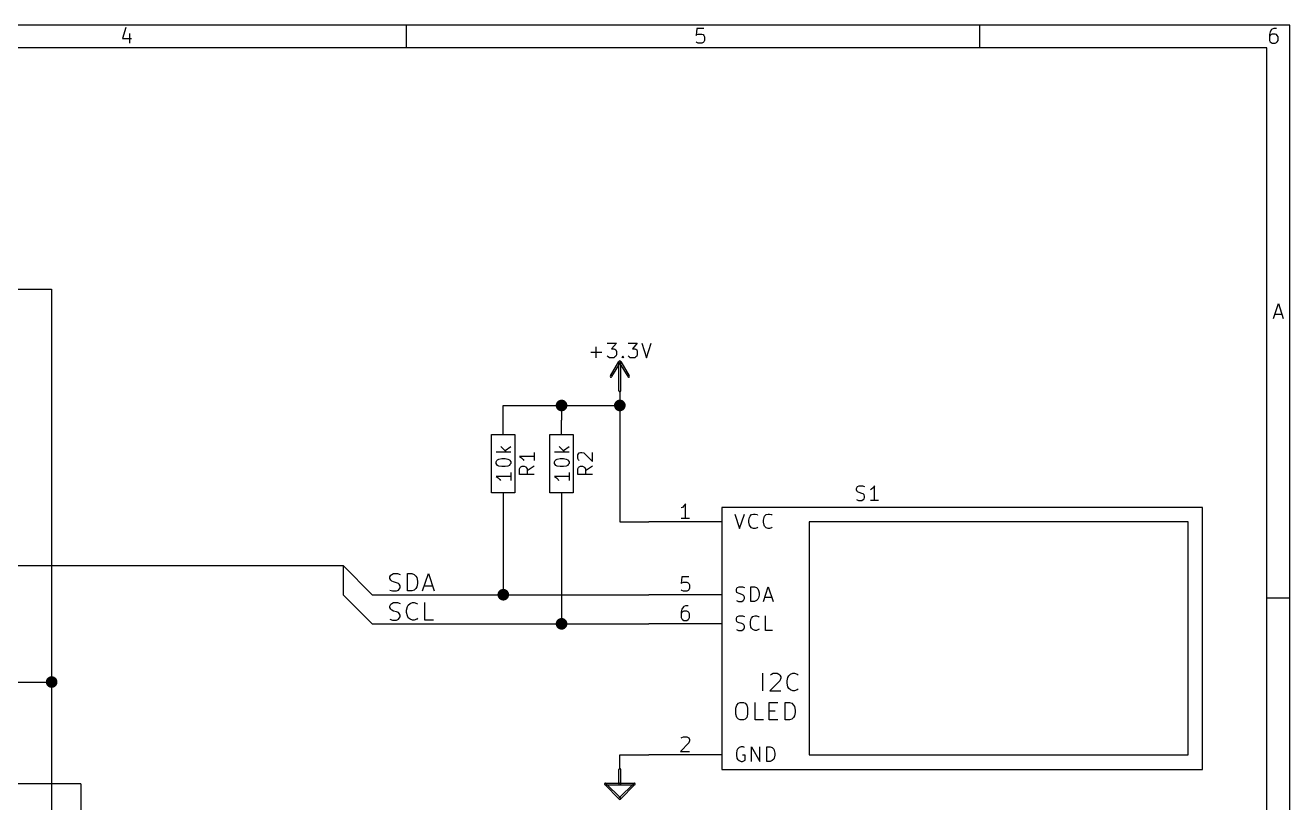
# Model space of a CAD drawing. Extents: x 10 to 287, y -200 to -10.
# Drawn here: x 176.8 to 287, y -77.8 to -10 of the extents above; entities that cross this region are included whole.
import ezdxf

# ---------------------------------------------------------------- set-up
doc = ezdxf.new("R2010")
doc.units = 0
doc.header["$MEASUREMENT"] = 0
doc.layers.add('BLACK', color=7, linetype='CONTINUOUS')
doc.layers.add('WHITE', color=7, linetype='CONTINUOUS')

msp = doc.modelspace()

# ---------------------------------------------------------------- linework, layer by layer
at = {"layer": 'Black'}
for p, q in [((286.995, -10.0076), (10.0076, -10.0076)), ((185.547, -10.2108), (185.242, -11.1506)), ((185.852, -10.7188), (185.852, -11.5824)), ((210.007, -11.9888), (210.007, -10.0076)), ((235.306, -10.287), (235.255, -10.8966)), ((235.255, -10.8966), (235.306, -10.8204)), ((235.915, -10.287), (235.306, -10.287)), ((235.306, -10.8204), (235.433, -10.7696)), ((235.433, -10.7696), (235.737, -10.7696)), ((235.737, -10.7696), (235.864, -10.8204)), ((235.864, -10.8204), (235.915, -10.8966)), ((235.915, -10.8966), (235.991, -11.0236)), ((259.994, -11.9888), (259.994, -10.0076)), ((285.293, -10.5918), (285.242, -10.8204)), ((285.242, -10.8204), (285.242, -11.3284)), ((285.293, -10.8966), (285.242, -11.0236)), ((285.42, -10.3886), (285.293, -10.5918)), ((285.369, -10.8204), (285.293, -10.8966)), ((285.471, -10.7696), (285.369, -10.8204)), ((285.471, -10.3378), (285.42, -10.3886)), ((285.598, -10.287), (285.471, -10.3378)), ((285.725, -10.7696), (285.471, -10.7696)), ((285.852, -10.287), (285.598, -10.287)), ((285.852, -10.8204), (285.725, -10.7696)), ((285.902, -10.8966), (285.852, -10.8204)), ((285.979, -11.0236), (285.902, -10.8966)), ((286.995, -200), (286.995, -10.0076)), ((285.013, -11.9888), (11.9888, -11.9888)), ((185.242, -11.1506), (186.03, -11.1506)), ((235.306, -11.5062), (235.255, -11.4554)), ((235.433, -11.5824), (235.306, -11.5062)), ((235.737, -11.5824), (235.433, -11.5824)), ((235.864, -11.5062), (235.737, -11.5824)), ((235.915, -11.4554), (235.864, -11.5062)), ((235.991, -11.3284), (235.915, -11.4554)), ((235.991, -11.0236), (235.991, -11.3284)), ((285.013, -198.018), (285.013, -11.9888)), ((285.242, -11.3284), (285.293, -11.4554)), ((285.293, -11.4554), (285.369, -11.5062)), ((285.369, -11.5062), (285.471, -11.5824)), ((285.471, -11.5824), (285.725, -11.5824)), ((285.725, -11.5824), (285.852, -11.5062)), ((285.852, -11.5062), (285.902, -11.4554)), ((285.902, -11.4554), (285.979, -11.3284)), ((285.979, -11.3284), (285.979, -11.0236)), ((165.1, -33.02), (179.07, -33.02)), ((179.07, -33.02), (179.07, -133.35)), ((285.572, -35.5854), (286.004, -34.29)), ((285.699, -35.2044), (286.309, -35.2044)), ((286.004, -34.29), (286.436, -35.5854)), ((226.06, -38.5318), (227.025, -38.5318)), ((226.543, -39.0144), (226.543, -38.0492)), ((227.508, -37.7444), (228.295, -37.7444)), ((228.295, -37.7444), (227.863, -38.227)), ((227.863, -38.227), (228.067, -38.227)), ((228.067, -38.227), (228.168, -38.2778)), ((228.168, -38.2778), (228.244, -38.3286)), ((228.244, -38.3286), (228.295, -38.4556)), ((228.295, -38.4556), (228.295, -38.7604)), ((229.337, -37.7444), (230.124, -37.7444)), ((230.124, -37.7444), (229.692, -38.227)), ((229.692, -38.227), (229.895, -38.227)), ((229.895, -38.227), (229.997, -38.2778)), ((229.997, -38.2778), (230.073, -38.3286)), ((230.073, -38.3286), (230.124, -38.4556)), ((230.124, -38.4556), (230.124, -38.7604)), ((230.505, -37.7444), (230.911, -39.0144)), ((230.911, -39.0144), (231.343, -37.7444)), ((227.584, -38.9382), (227.508, -38.8874)), ((227.686, -39.0144), (227.584, -38.9382)), ((228.067, -39.0144), (227.686, -39.0144)), ((227.787, -40.5892), (228.524, -39.3446)), ((227.914, -40.6654), (228.651, -39.4208)), ((228.168, -38.9382), (228.067, -39.0144)), ((228.244, -38.8874), (228.168, -38.9382)), ((228.295, -38.7604), (228.244, -38.8874)), ((228.524, -41.91), (228.524, -39.37)), ((228.549, -39.4208), (229.286, -40.6654)), ((228.676, -39.3446), (229.413, -40.5892)), ((228.676, -41.91), (228.676, -39.37)), ((228.803, -38.9382), (228.854, -38.8874)), ((228.854, -39.0144), (228.803, -38.9382)), ((228.854, -38.8874), (228.905, -38.9382)), ((228.854, -38.8874), (228.854, -39.0144)), ((228.905, -38.9382), (228.854, -39.0144)), ((229.413, -38.9382), (229.337, -38.8874)), ((229.514, -39.0144), (229.413, -38.9382)), ((229.895, -39.0144), (229.514, -39.0144)), ((229.997, -38.9382), (229.895, -39.0144)), ((230.073, -38.8874), (229.997, -38.9382)), ((230.124, -38.7604), (230.073, -38.8874)), ((228.6, -41.91), (228.6, -53.34)), ((218.44, -44.45), (218.44, -43.18)), ((218.44, -43.18), (228.6, -43.18)), ((223.52, -43.18), (223.52, -44.45)), ((218.44, -45.72), (218.44, -44.45)), ((223.52, -45.72), (223.52, -44.45)), ((217.424, -50.8), (217.424, -45.72)), ((217.424, -45.72), (219.456, -45.72)), ((219.456, -45.72), (219.456, -50.8)), ((222.504, -50.8), (222.504, -45.72)), ((222.504, -45.72), (224.536, -45.72)), ((224.536, -45.72), (224.536, -50.8)), ((219.1, -47.244), (217.83, -47.244)), ((218.237, -46.7614), (218.719, -47.244)), ((218.618, -47.117), (219.1, -46.7614)), ((224.18, -47.244), (222.91, -47.244)), ((223.317, -46.7614), (223.799, -47.244)), ((223.698, -47.117), (224.18, -46.7614)), ((217.83, -48.1076), (217.881, -47.9806)), ((217.83, -48.2346), (217.83, -48.1076)), ((217.881, -48.3362), (217.83, -48.2346)), ((217.881, -47.9806), (217.932, -47.9298)), ((217.932, -48.4124), (217.881, -48.3362)), ((217.932, -47.9298), (218.059, -47.8536)), ((218.059, -48.4632), (217.932, -48.4124)), ((218.059, -47.8536), (218.313, -47.8028)), ((218.313, -48.514), (218.059, -48.4632)), ((218.313, -47.8028), (218.618, -47.8028)), ((218.618, -47.8028), (218.846, -47.8536)), ((218.846, -48.4632), (218.618, -48.514)), ((218.846, -47.8536), (218.973, -47.9298)), ((218.973, -48.4124), (218.846, -48.4632)), ((218.973, -47.9298), (219.024, -47.9806)), ((219.024, -48.3362), (218.973, -48.4124)), ((219.024, -47.9806), (219.1, -48.1076)), ((219.1, -48.2346), (219.024, -48.3362)), ((219.1, -48.1076), (219.1, -48.2346)), ((222.91, -48.1076), (222.961, -47.9806)), ((222.91, -48.2346), (222.91, -48.1076)), ((222.961, -48.3362), (222.91, -48.2346)), ((222.961, -47.9806), (223.012, -47.9298)), ((223.012, -48.4124), (222.961, -48.3362)), ((223.012, -47.9298), (223.139, -47.8536)), ((223.139, -48.4632), (223.012, -48.4124)), ((223.139, -47.8536), (223.393, -47.8028)), ((223.393, -48.514), (223.139, -48.4632)), ((223.393, -47.8028), (223.698, -47.8028)), ((223.698, -47.8028), (223.926, -47.8536)), ((223.926, -48.4632), (223.698, -48.514)), ((223.926, -47.8536), (224.053, -47.9298)), ((224.053, -48.4124), (223.926, -48.4632)), ((224.053, -47.9298), (224.104, -47.9806)), ((224.104, -48.3362), (224.053, -48.4124)), ((224.104, -47.9806), (224.18, -48.1076)), ((224.18, -48.2346), (224.104, -48.3362)), ((224.18, -48.1076), (224.18, -48.2346)), ((219.1, -49.3776), (217.83, -49.3776)), ((217.83, -49.3776), (218.008, -49.5046)), ((218.008, -49.5046), (218.135, -49.6316)), ((218.618, -48.514), (218.313, -48.514)), ((219.1, -49.022), (219.1, -49.7332)), ((224.18, -49.3776), (222.91, -49.3776)), ((222.91, -49.3776), (223.088, -49.5046)), ((223.088, -49.5046), (223.215, -49.6316)), ((223.698, -48.514), (223.393, -48.514)), ((224.18, -49.022), (224.18, -49.7332)), ((218.135, -49.6316), (218.186, -49.7332)), ((223.215, -49.6316), (223.266, -49.7332)), ((219.456, -50.8), (217.424, -50.8)), ((218.44, -50.8), (218.44, -52.07)), ((224.536, -50.8), (222.504, -50.8)), ((223.52, -50.8), (223.52, -52.07)), ((234.315, -51.7652), (234.188, -51.943)), ((234.315, -53.0352), (234.315, -51.7652)), ((218.44, -52.07), (218.44, -59.69)), ((223.52, -52.07), (223.52, -62.23)), ((234.061, -52.07), (233.959, -52.1208)), ((234.188, -51.943), (234.061, -52.07)), ((237.49, -52.07), (237.49, -74.93)), ((279.4, -52.07), (237.49, -52.07)), ((279.4, -74.93), (279.4, -52.07)), ((228.6, -53.34), (231.14, -53.34)), ((237.49, -53.34), (231.14, -53.34)), ((234.671, -53.0352), (233.959, -53.0352)), ((278.13, -53.34), (245.11, -53.34)), ((245.11, -53.34), (245.11, -73.66)), ((278.13, -73.66), (278.13, -53.34)), ((165.1, -57.15), (204.47, -57.15)), ((204.47, -57.15), (207.01, -59.69)), ((204.47, -57.15), (204.47, -59.69)), ((234.01, -58.1152), (233.959, -58.6994)), ((234.62, -58.1152), (234.01, -58.1152)), ((233.959, -58.6994), (234.01, -58.6486)), ((234.01, -59.309), (233.959, -59.2582)), ((234.01, -58.6486), (234.137, -58.5978)), ((234.137, -59.3852), (234.01, -59.309)), ((234.137, -58.5978), (234.442, -58.5978)), ((234.442, -59.3852), (234.137, -59.3852)), ((234.442, -58.5978), (234.544, -58.6486)), ((234.544, -59.309), (234.442, -59.3852)), ((234.544, -58.6486), (234.62, -58.6994)), ((234.62, -59.2582), (234.544, -59.309)), ((234.62, -58.6994), (234.671, -58.8264)), ((234.671, -59.1312), (234.62, -59.2582)), ((234.671, -58.8264), (234.671, -59.1312)), ((204.47, -59.69), (207.01, -62.23)), ((207.01, -59.69), (231.14, -59.69)), ((237.49, -59.69), (231.14, -59.69)), ((286.995, -59.9948), (285.013, -59.9948)), ((234.01, -60.96), (233.959, -61.1886)), ((233.959, -61.1886), (233.959, -61.6712)), ((234.01, -61.2394), (233.959, -61.3664)), ((233.959, -61.6712), (234.01, -61.7982)), ((234.137, -60.7568), (234.01, -60.96)), ((234.061, -61.1886), (234.01, -61.2394)), ((234.188, -61.1378), (234.061, -61.1886)), ((234.188, -60.706), (234.137, -60.7568)), ((234.315, -60.6552), (234.188, -60.706)), ((234.442, -61.1378), (234.188, -61.1378)), ((234.544, -60.6552), (234.315, -60.6552)), ((234.544, -61.1886), (234.442, -61.1378)), ((234.62, -61.2394), (234.544, -61.1886)), ((234.671, -61.3664), (234.62, -61.2394)), ((234.62, -61.7982), (234.671, -61.6712)), ((234.671, -61.6712), (234.671, -61.3664)), ((207.01, -62.23), (231.14, -62.23)), ((237.49, -62.23), (231.14, -62.23)), ((234.01, -61.7982), (234.061, -61.849)), ((234.061, -61.849), (234.188, -61.9252)), ((234.188, -61.9252), (234.442, -61.9252)), ((234.442, -61.9252), (234.544, -61.849)), ((234.544, -61.849), (234.62, -61.7982)), ((241.071, -68.072), (241.071, -66.548)), ((242.545, -67.2084), (241.681, -68.072)), ((241.732, -66.7004), (241.808, -66.6242)), ((241.808, -66.6242), (241.96, -66.548)), ((241.96, -66.548), (242.316, -66.548)), ((242.316, -66.548), (242.468, -66.6242)), ((242.468, -66.6242), (242.545, -66.7004)), ((242.545, -66.7004), (242.621, -66.8528)), ((242.621, -66.9798), (242.545, -67.2084)), ((242.621, -66.8528), (242.621, -66.9798)), ((243.18, -67.2084), (243.256, -66.9036)), ((243.18, -67.4116), (243.18, -67.2084)), ((243.256, -66.9036), (243.332, -66.7766)), ((243.332, -66.7766), (243.484, -66.6242)), ((243.484, -66.6242), (243.688, -66.548)), ((243.688, -66.548), (243.84, -66.548)), ((243.84, -66.548), (244.069, -66.6242)), ((244.069, -66.6242), (244.145, -66.7004)), ((165.1, -67.31), (179.07, -67.31)), ((241.681, -68.072), (242.621, -68.072)), ((243.256, -67.7164), (243.18, -67.4116)), ((243.332, -67.8688), (243.256, -67.7164)), ((243.484, -67.9958), (243.332, -67.8688)), ((243.688, -68.072), (243.484, -67.9958)), ((243.84, -68.072), (243.688, -68.072)), ((244.069, -67.9958), (243.84, -68.072)), ((244.145, -67.9196), (244.069, -67.9958)), ((238.709, -69.596), (238.785, -69.3166)), ((238.785, -69.3166), (238.938, -69.1642)), ((238.938, -69.1642), (239.09, -69.088)), ((239.09, -69.088), (239.37, -69.088)), ((239.37, -69.088), (239.522, -69.1642)), ((239.522, -69.1642), (239.674, -69.3166)), ((239.674, -69.3166), (239.725, -69.596)), ((240.386, -70.612), (240.386, -69.088)), ((241.63, -70.612), (241.63, -69.088)), ((241.63, -69.088), (242.367, -69.088)), ((243.002, -70.612), (243.002, -69.088)), ((243.002, -69.088), (243.383, -69.088)), ((243.383, -69.088), (243.586, -69.1642)), ((243.586, -69.1642), (243.738, -69.3166)), ((243.738, -69.3166), (243.815, -69.4436)), ((238.709, -70.104), (238.709, -69.596)), ((238.785, -70.4088), (238.709, -70.104)), ((238.938, -70.5358), (238.785, -70.4088)), ((239.09, -70.612), (238.938, -70.5358)), ((239.522, -70.5358), (239.37, -70.612)), ((239.674, -70.4088), (239.522, -70.5358)), ((239.725, -70.104), (239.674, -70.4088)), ((239.725, -69.596), (239.725, -70.104)), ((241.63, -69.8246), (242.138, -69.8246)), ((243.586, -70.5358), (243.383, -70.612)), ((243.738, -70.4088), (243.586, -70.5358)), ((243.815, -70.2564), (243.738, -70.4088)), ((243.815, -69.4436), (243.891, -69.7484)), ((243.891, -69.9516), (243.815, -70.2564)), ((243.891, -69.7484), (243.891, -69.9516)), ((239.37, -70.612), (239.09, -70.612)), ((241.122, -70.612), (240.386, -70.612)), ((242.367, -70.612), (241.63, -70.612)), ((243.383, -70.612), (243.002, -70.612)), ((234.62, -72.6186), (233.883, -73.3552)), ((233.959, -72.1868), (234.01, -72.136)), ((234.01, -72.136), (234.137, -72.0852)), ((234.137, -72.0852), (234.442, -72.0852)), ((234.442, -72.0852), (234.544, -72.136)), ((234.544, -72.136), (234.62, -72.1868)), ((234.62, -72.1868), (234.671, -72.3138)), ((234.671, -72.4408), (234.62, -72.6186)), ((234.671, -72.3138), (234.671, -72.4408)), ((228.6, -74.93), (228.6, -73.66)), ((228.6, -73.66), (231.14, -73.66)), ((237.49, -73.66), (231.14, -73.66)), ((233.883, -73.3552), (234.671, -73.3552)), ((245.11, -73.66), (278.13, -73.66)), ((228.524, -76.2), (228.524, -74.93)), ((228.676, -76.2), (228.676, -74.93)), ((237.49, -74.93), (279.4, -74.93)), ((181.61, -76.2), (165.1, -76.2)), ((181.61, -76.2), (181.61, -123.19)), ((228.549, -77.5208), (227.279, -76.2508)), ((227.33, -76.1238), (228.6, -76.1238)), ((227.33, -76.2762), (228.6, -76.2762)), ((228.651, -77.4192), (227.381, -76.1492)), ((229.819, -76.1492), (228.549, -77.4192)), ((228.6, -76.1238), (229.87, -76.1238)), ((228.6, -76.2762), (229.87, -76.2762)), ((229.921, -76.2508), (228.651, -77.5208))]:
    msp.add_line(p, q, dxfattribs=at)
at = {"layer": 'Black', "const_width": 0.508}
for points in [[(223.266, -43.18, 1), (223.774, -43.18, 1)], [(228.346, -43.18, 1), (228.854, -43.18, 1)], [(218.186, -59.69, 1), (218.694, -59.69, 1)], [(223.266, -62.23, 1), (223.774, -62.23, 1)], [(178.816, -67.31, 1), (179.324, -67.31, 1)]]:
    msp.add_lwpolyline(points, format="xyb", close=True, dxfattribs=at)
at = {"layer": 'Black'}
for centre, start, end in [((228.6, -39.37), 360, 540), ((228.6, -39.37), 30.9638, 210.964), ((228.6, -39.37), 329.036, 509.036), ((227.838, -40.64), 149.036, 329.036), ((229.362, -40.64), 210.964, 390.964), ((228.6, -41.91), 180, 360), ((228.6, -74.93), 360, 540), ((227.33, -76.2), 405, 585), ((227.33, -76.2), 90, 270), ((228.6, -76.2), 90, 270), ((228.6, -76.2), 180, 360), ((228.6, -76.2), 270, 450), ((229.87, -76.2), 315, 495), ((229.87, -76.2), 270, 450), ((228.6, -77.47), 495, 675), ((228.6, -77.47), 225, 405)]:
    msp.add_arc(centre, 0.0762, start, end, dxfattribs=at)
at = {"layer": 'White'}
for p, q in [((221.132, -47.2694), (221.132, -47.9806)), ((224.993, -47.3964), (225.044, -47.3202)), ((225.044, -47.3202), (225.171, -47.2694)), ((225.171, -47.2694), (225.298, -47.2694)), ((225.298, -47.2694), (225.476, -47.3202)), ((225.476, -47.3202), (226.212, -48.0568)), ((226.212, -48.0568), (226.212, -47.2694)), ((221.132, -47.625), (219.862, -47.625)), ((219.862, -47.625), (220.04, -47.752)), ((219.964, -48.5394), (220.091, -48.4886)), ((220.04, -47.752), (220.167, -47.879)), ((220.091, -48.4886), (220.269, -48.4886)), ((220.167, -47.879), (220.218, -47.9806)), ((220.269, -48.4886), (220.396, -48.5394)), ((221.132, -48.4886), (220.523, -48.895)), ((224.942, -47.498), (224.993, -47.3964)), ((224.942, -47.8028), (224.942, -47.498)), ((224.993, -47.9298), (224.942, -47.8028)), ((225.044, -47.9806), (224.993, -47.9298)), ((225.044, -48.5394), (225.171, -48.4886)), ((225.171, -48.4886), (225.349, -48.4886)), ((225.349, -48.4886), (225.476, -48.5394)), ((226.212, -48.4886), (225.603, -48.895)), ((219.862, -48.7172), (219.913, -48.5902)), ((219.862, -49.1998), (219.862, -48.7172)), ((221.132, -49.1998), (219.862, -49.1998)), ((219.913, -48.5902), (219.964, -48.5394)), ((220.396, -48.5394), (220.447, -48.5902)), ((220.447, -48.5902), (220.523, -48.7172)), ((220.523, -48.7172), (220.523, -49.1998)), ((224.942, -48.7172), (224.993, -48.5902)), ((224.942, -49.1998), (224.942, -48.7172)), ((226.212, -49.1998), (224.942, -49.1998)), ((224.993, -48.5902), (225.044, -48.5394)), ((225.476, -48.5394), (225.527, -48.5902)), ((225.527, -48.5902), (225.603, -48.7172)), ((225.603, -48.7172), (225.603, -49.1998)), ((249.225, -50.419), (249.276, -50.292)), ((249.225, -50.546), (249.225, -50.419)), ((249.276, -50.673), (249.225, -50.546)), ((249.276, -50.292), (249.326, -50.2412)), ((249.326, -50.7238), (249.276, -50.673)), ((249.326, -50.2412), (249.453, -50.1904)), ((249.453, -50.1904), (249.758, -50.1904)), ((249.758, -50.1904), (249.936, -50.2412)), ((250.546, -50.4952), (250.444, -50.546)), ((250.673, -50.3682), (250.546, -50.4952)), ((250.8, -50.1904), (250.673, -50.3682)), ((250.8, -51.4604), (250.8, -50.1904)), ((249.225, -51.3842), (249.403, -51.4604)), ((249.453, -50.7746), (249.326, -50.7238)), ((249.403, -51.4604), (249.707, -51.4604)), ((249.707, -50.8508), (249.453, -50.7746)), ((249.809, -50.9016), (249.707, -50.8508)), ((249.707, -51.4604), (249.809, -51.3842)), ((249.885, -50.9778), (249.809, -50.9016)), ((249.809, -51.3842), (249.885, -51.3334)), ((249.936, -51.0794), (249.885, -50.9778)), ((249.885, -51.3334), (249.936, -51.2064)), ((249.936, -51.2064), (249.936, -51.0794)), ((251.155, -51.4604), (250.444, -51.4604)), ((238.633, -52.6542), (239.039, -53.9242)), ((239.039, -53.9242), (239.471, -52.6542)), ((239.903, -52.959), (239.954, -52.832)), ((239.954, -52.832), (240.081, -52.705)), ((240.081, -52.705), (240.259, -52.6542)), ((240.259, -52.6542), (240.386, -52.6542)), ((240.386, -52.6542), (240.563, -52.705)), ((240.563, -52.705), (240.614, -52.7558)), ((241.173, -52.959), (241.224, -52.832)), ((241.224, -52.832), (241.351, -52.705)), ((241.351, -52.705), (241.529, -52.6542)), ((241.529, -52.6542), (241.656, -52.6542)), ((241.656, -52.6542), (241.833, -52.705)), ((241.833, -52.705), (241.884, -52.7558)), ((239.852, -53.1876), (239.903, -52.959)), ((239.852, -53.3654), (239.852, -53.1876)), ((239.903, -53.6194), (239.852, -53.3654)), ((239.954, -53.721), (239.903, -53.6194)), ((240.081, -53.848), (239.954, -53.721)), ((240.259, -53.9242), (240.081, -53.848)), ((240.386, -53.9242), (240.259, -53.9242)), ((240.563, -53.848), (240.386, -53.9242)), ((240.614, -53.7972), (240.563, -53.848)), ((241.122, -53.1876), (241.173, -52.959)), ((241.122, -53.3654), (241.122, -53.1876)), ((241.173, -53.6194), (241.122, -53.3654)), ((241.224, -53.721), (241.173, -53.6194)), ((241.351, -53.848), (241.224, -53.721)), ((241.529, -53.9242), (241.351, -53.848)), ((241.656, -53.9242), (241.529, -53.9242)), ((241.833, -53.848), (241.656, -53.9242)), ((241.884, -53.7972), (241.833, -53.848)), ((208.559, -58.1406), (208.636, -57.9882)), ((208.559, -58.2676), (208.559, -58.1406)), ((208.636, -58.42), (208.559, -58.2676)), ((208.636, -57.9882), (208.712, -57.912)), ((208.712, -57.912), (208.864, -57.8358)), ((208.864, -57.8358), (209.22, -57.8358)), ((209.22, -57.8358), (209.448, -57.912)), ((210.083, -59.3598), (210.083, -57.8358)), ((210.083, -57.8358), (210.464, -57.8358)), ((210.464, -57.8358), (210.668, -57.912)), ((210.668, -57.912), (210.82, -58.0644)), ((210.82, -58.0644), (210.896, -58.1914)), ((210.896, -58.1914), (210.972, -58.4962)), ((211.404, -59.3598), (211.912, -57.8358)), ((211.912, -57.8358), (212.42, -59.3598)), ((208.559, -59.2836), (208.788, -59.3598)), ((208.712, -58.4962), (208.636, -58.42)), ((208.864, -58.5724), (208.712, -58.4962)), ((208.788, -59.3598), (209.144, -59.3598)), ((209.144, -58.6486), (208.864, -58.5724)), ((209.296, -58.6994), (209.144, -58.6486)), ((209.144, -59.3598), (209.296, -59.2836)), ((209.372, -58.7756), (209.296, -58.6994)), ((209.296, -59.2836), (209.372, -59.2074)), ((209.448, -58.928), (209.372, -58.7756)), ((209.372, -59.2074), (209.448, -59.0804)), ((209.448, -59.0804), (209.448, -58.928)), ((210.464, -59.3598), (210.083, -59.3598)), ((210.668, -59.2836), (210.464, -59.3598)), ((210.82, -59.1566), (210.668, -59.2836)), ((210.896, -59.0042), (210.82, -59.1566)), ((210.972, -58.6994), (210.896, -59.0042)), ((210.972, -58.4962), (210.972, -58.6994)), ((211.531, -58.928), (212.268, -58.928)), ((238.76, -59.2328), (238.811, -59.1058)), ((238.76, -59.3598), (238.76, -59.2328)), ((238.811, -59.4868), (238.76, -59.3598)), ((238.811, -59.1058), (238.862, -59.055)), ((238.862, -59.5376), (238.811, -59.4868)), ((238.862, -59.055), (238.989, -59.0042)), ((238.989, -59.0042), (239.293, -59.0042)), ((239.293, -59.0042), (239.471, -59.055)), ((240.03, -60.2742), (240.03, -59.0042)), ((240.03, -59.0042), (240.335, -59.0042)), ((240.335, -59.0042), (240.513, -59.055)), ((240.513, -59.055), (240.64, -59.182)), ((240.64, -59.182), (240.69, -59.309)), ((240.69, -59.309), (240.741, -59.5376)), ((241.122, -60.2742), (241.529, -59.0042)), ((241.529, -59.0042), (241.96, -60.2742)), ((208.559, -60.6806), (208.636, -60.5282)), ((208.636, -60.5282), (208.712, -60.452)), ((208.712, -60.452), (208.864, -60.3758)), ((208.864, -60.3758), (209.22, -60.3758)), ((209.22, -60.3758), (209.448, -60.452)), ((210.083, -60.7314), (210.16, -60.6044)), ((210.16, -60.6044), (210.312, -60.452)), ((210.312, -60.452), (210.515, -60.3758)), ((210.515, -60.3758), (210.668, -60.3758)), ((210.668, -60.3758), (210.896, -60.452)), ((210.896, -60.452), (210.972, -60.5282)), ((211.607, -61.8998), (211.607, -60.3758)), ((238.76, -60.198), (238.938, -60.2742)), ((238.989, -59.5884), (238.862, -59.5376)), ((238.938, -60.2742), (239.243, -60.2742)), ((239.243, -59.6646), (238.989, -59.5884)), ((239.344, -59.7154), (239.243, -59.6646)), ((239.243, -60.2742), (239.344, -60.198)), ((239.42, -59.7916), (239.344, -59.7154)), ((239.344, -60.198), (239.42, -60.1472)), ((239.471, -59.8932), (239.42, -59.7916)), ((239.42, -60.1472), (239.471, -60.0202)), ((239.471, -60.0202), (239.471, -59.8932)), ((240.335, -60.2742), (240.03, -60.2742)), ((240.513, -60.198), (240.335, -60.2742)), ((240.64, -60.071), (240.513, -60.198)), ((240.69, -59.9694), (240.64, -60.071)), ((240.741, -59.7154), (240.69, -59.9694)), ((240.741, -59.5376), (240.741, -59.7154)), ((241.249, -59.8932), (241.833, -59.8932)), ((208.559, -60.8076), (208.559, -60.6806)), ((208.636, -60.96), (208.559, -60.8076)), ((208.712, -61.0362), (208.636, -60.96)), ((208.864, -61.1124), (208.712, -61.0362)), ((209.144, -61.1886), (208.864, -61.1124)), ((209.296, -61.2394), (209.144, -61.1886)), ((209.372, -61.3156), (209.296, -61.2394)), ((209.448, -61.468), (209.372, -61.3156)), ((209.372, -61.7474), (209.448, -61.6204)), ((209.448, -61.6204), (209.448, -61.468)), ((210.007, -61.0362), (210.083, -60.7314)), ((210.007, -61.2394), (210.007, -61.0362)), ((210.083, -61.5442), (210.007, -61.2394)), ((210.16, -61.6966), (210.083, -61.5442)), ((210.312, -61.8236), (210.16, -61.6966)), ((238.76, -61.7728), (238.811, -61.6458)), ((238.811, -61.6458), (238.862, -61.595)), ((238.862, -61.595), (238.989, -61.5442)), ((238.989, -61.5442), (239.293, -61.5442)), ((239.293, -61.5442), (239.471, -61.595)), ((240.03, -61.849), (240.081, -61.722)), ((240.081, -61.722), (240.208, -61.595)), ((240.208, -61.595), (240.386, -61.5442)), ((240.386, -61.5442), (240.513, -61.5442)), ((240.513, -61.5442), (240.69, -61.595)), ((240.69, -61.595), (240.741, -61.6458)), ((241.3, -62.8142), (241.3, -61.5442)), ((208.559, -61.8236), (208.788, -61.8998)), ((208.788, -61.8998), (209.144, -61.8998)), ((209.144, -61.8998), (209.296, -61.8236)), ((209.296, -61.8236), (209.372, -61.7474)), ((210.515, -61.8998), (210.312, -61.8236)), ((210.668, -61.8998), (210.515, -61.8998)), ((210.896, -61.8236), (210.668, -61.8998)), ((210.972, -61.7474), (210.896, -61.8236)), ((212.344, -61.8998), (211.607, -61.8998)), ((238.76, -61.8998), (238.76, -61.7728)), ((238.811, -62.0268), (238.76, -61.8998)), ((238.76, -62.738), (238.938, -62.8142)), ((238.862, -62.0776), (238.811, -62.0268)), ((238.989, -62.1284), (238.862, -62.0776)), ((238.938, -62.8142), (239.243, -62.8142)), ((239.243, -62.2046), (238.989, -62.1284)), ((239.344, -62.2554), (239.243, -62.2046)), ((239.243, -62.8142), (239.344, -62.738)), ((239.42, -62.3316), (239.344, -62.2554)), ((239.344, -62.738), (239.42, -62.6872)), ((239.471, -62.4332), (239.42, -62.3316)), ((239.42, -62.6872), (239.471, -62.5602)), ((239.471, -62.5602), (239.471, -62.4332)), ((239.979, -62.0776), (240.03, -61.849)), ((239.979, -62.2554), (239.979, -62.0776)), ((240.03, -62.5094), (239.979, -62.2554)), ((240.081, -62.611), (240.03, -62.5094)), ((240.208, -62.738), (240.081, -62.611)), ((240.386, -62.8142), (240.208, -62.738)), ((240.513, -62.8142), (240.386, -62.8142)), ((240.69, -62.738), (240.513, -62.8142)), ((240.741, -62.6872), (240.69, -62.738)), ((241.91, -62.8142), (241.3, -62.8142)), ((238.811, -73.279), (238.76, -73.5076)), ((238.76, -73.5076), (238.76, -73.6854)), ((238.76, -73.6854), (238.811, -73.9394)), ((238.862, -73.152), (238.811, -73.279)), ((238.989, -73.025), (238.862, -73.152)), ((239.166, -72.9742), (238.989, -73.025)), ((239.344, -72.9742), (239.166, -72.9742)), ((239.522, -73.6854), (239.293, -73.6854)), ((239.471, -73.025), (239.344, -72.9742)), ((239.522, -74.1172), (239.522, -73.6854)), ((240.081, -74.2442), (240.081, -72.9742)), ((240.081, -72.9742), (240.792, -74.2442)), ((240.792, -74.2442), (240.792, -72.9742)), ((241.402, -74.2442), (241.402, -72.9742)), ((241.402, -72.9742), (241.706, -72.9742)), ((241.706, -72.9742), (241.884, -73.025)), ((241.884, -73.025), (242.011, -73.152)), ((242.011, -73.152), (242.062, -73.279)), ((242.062, -73.279), (242.113, -73.5076)), ((242.113, -73.6854), (242.062, -73.9394)), ((242.113, -73.5076), (242.113, -73.6854)), ((238.811, -73.9394), (238.862, -74.041)), ((238.862, -74.041), (238.989, -74.168)), ((238.989, -74.168), (239.166, -74.2442)), ((239.166, -74.2442), (239.293, -74.2442)), ((239.293, -74.2442), (239.471, -74.168)), ((239.471, -74.168), (239.522, -74.1172)), ((241.706, -74.2442), (241.402, -74.2442)), ((241.884, -74.168), (241.706, -74.2442)), ((242.011, -74.041), (241.884, -74.168)), ((242.062, -73.9394), (242.011, -74.041))]:
    msp.add_line(p, q, dxfattribs=at)

doc.saveas('drawing.dxf')
